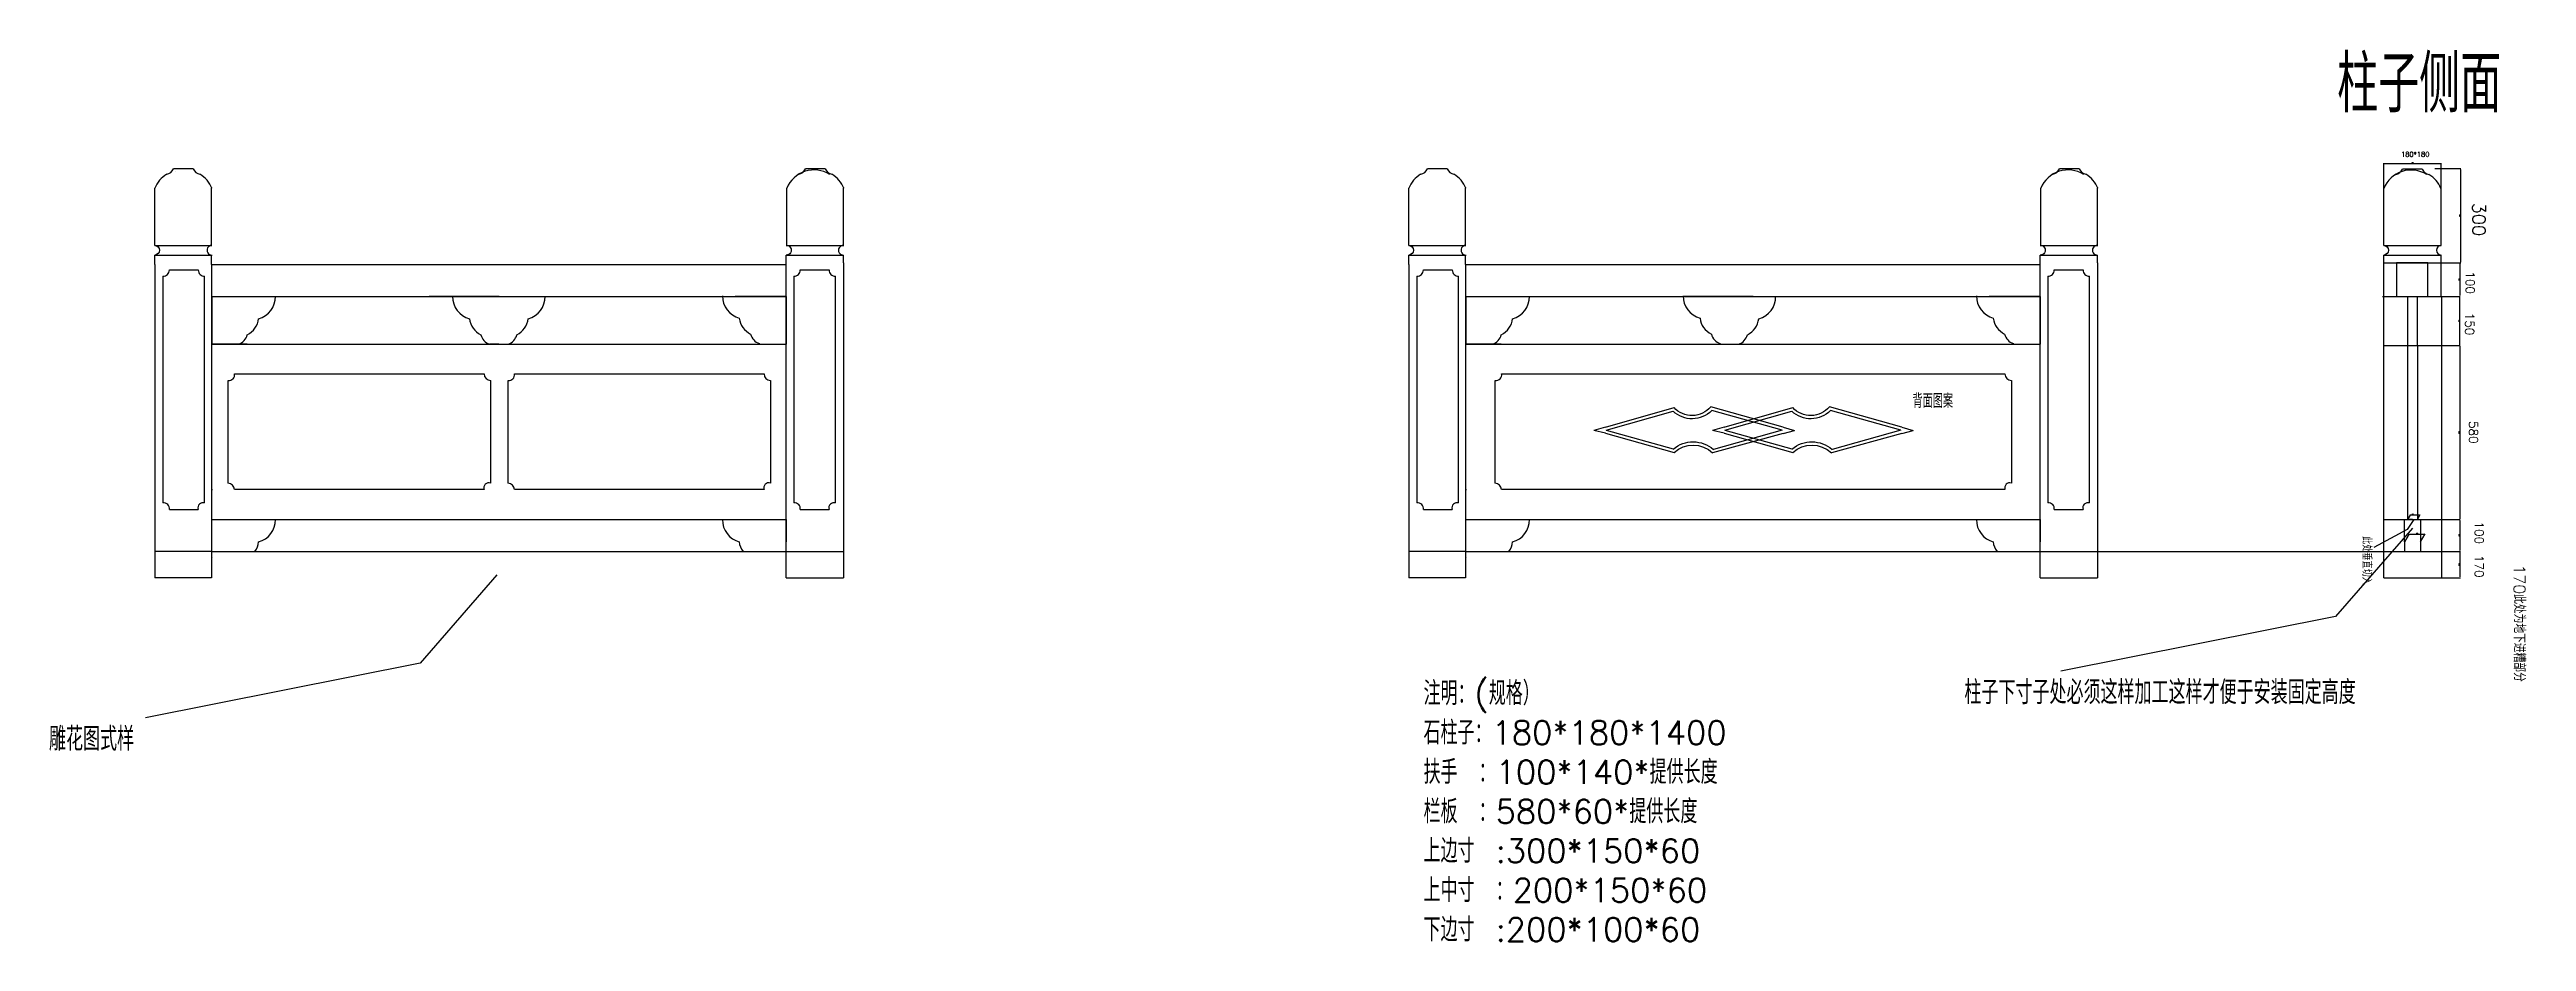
# Model space of a CAD drawing. Header units: millimetres. Extents: x 2843 to 10613, y 42 to 2841.
import ezdxf

# ---------------------------------------------------------------- set-up
doc = ezdxf.new("R2010")
doc.units = ezdxf.units.MM
doc.styles.get("Standard").update_dxf_attribs({"font": 'txt', "bigfont": 'gbcbig.shx'})
doc.dimstyles.new('ISO-25', dxfattribs={"dimtxt": 2.5, "dimasz": 2.5, "dimexe": 1.25, "dimexo": 0.625, "dimtad": 1, "dimtxsty": 'Standard', "dimcen": 2.5, "dimadec": 0, "dimazin": 0, "dimtfac": 1, "dimtmove": 0, "dimatfit": 3, "dimfxl": 1, "dimarcsym": 0})

# ---------------------------------------------------------------- blocks, each defined once
blk = doc.blocks.new('*D1')
at = {"color": 0, "lineweight": -2}
for p, q in [((10347, 1911.9), (10404.7, 1911.9)), ((10403.5, 1909.4), (10403.5, 1368.2)), ((10345.7, 1365.7), (10404.7, 1365.7))]:
    blk.add_line(p, q, dxfattribs=at)
at = {"color": 0}
for points in [[(10403.1, 1909.4), (10403.9, 1909.4), (10403.5, 1911.9)], [(10403.1, 1368.2), (10403.9, 1368.2), (10403.5, 1365.7)]]:
    blk.add_solid(points, dxfattribs=at)
at = {"layer": 'Defpoints', "color": 0}
for p in [(10346.4, 1911.9), (10345.1, 1365.7), (10403.5, 1365.7)]:
    blk.add_point(p, dxfattribs=at)
at = {"color": 0, "insert": (10401.6, 1638.8), "char_height": 2.5, "attachment_point": 5, "rotation": 90}
blk.add_mtext('580', dxfattribs=at)
blk = doc.blocks.new('*D2')
at = {"color": 0, "lineweight": -2}
for p, q in [((10345.7, 2065.7), (10405.1, 2065.7)), ((10403.8, 1914.4), (10403.8, 2063.2)), ((10345.9, 1911.9), (10405.1, 1911.9))]:
    blk.add_line(p, q, dxfattribs=at)
at = {"color": 0}
for points in [[(10403.4, 2063.2), (10404.2, 2063.2), (10403.8, 2065.7)], [(10403.4, 1914.4), (10404.2, 1914.4), (10403.8, 1911.9)]]:
    blk.add_solid(points, dxfattribs=at)
at = {"layer": 'Defpoints', "color": 0}
for p in [(10345.1, 2065.7), (10403.8, 2065.7), (10345.3, 1911.9)]:
    blk.add_point(p, dxfattribs=at)
at = {"color": 0, "insert": (10401.9, 1988.8), "char_height": 2.5, "attachment_point": 5, "rotation": 90}
blk.add_mtext('150', dxfattribs=at)
blk = doc.blocks.new('*D3')
at = {"color": 0, "lineweight": -2}
for p, q in [((10346.4, 2171.3), (10404.9, 2171.3)), ((10403.6, 2168.8), (10403.6, 2068.2)), ((10346.4, 2065.7), (10404.9, 2065.7))]:
    blk.add_line(p, q, dxfattribs=at)
at = {"color": 0}
for points in [[(10403.2, 2168.8), (10404.1, 2168.8), (10403.6, 2171.3)], [(10403.2, 2068.2), (10404.1, 2068.2), (10403.6, 2065.7)]]:
    blk.add_solid(points, dxfattribs=at)
at = {"layer": 'Defpoints', "color": 0}
for p in [(10345.7, 2171.3), (10345.7, 2065.7), (10403.6, 2065.7)]:
    blk.add_point(p, dxfattribs=at)
at = {"color": 0, "insert": (10401.8, 2118.5), "char_height": 2.5, "attachment_point": 5, "rotation": 90}
blk.add_mtext('100', dxfattribs=at)
blk = doc.blocks.new('*D4')
at = {"color": 0, "lineweight": -2}
for p, q in [((10230.8, 1295.9), (10245.5, 1321.3)), ((10280.8, 1295.9), (10295.5, 1321.3)), ((10247.3, 1320.1), (10292.3, 1320.1))]:
    blk.add_line(p, q, dxfattribs=at)
at = {"color": 0}
for points in [[(10247.3, 1320.5), (10247.3, 1319.7), (10244.8, 1320.1)], [(10292.3, 1320.5), (10292.3, 1319.6), (10294.8, 1320.1)]]:
    blk.add_solid(points, dxfattribs=at)
at = {"layer": 'Defpoints', "color": 0}
for p in [(10230.5, 1295.3), (10280.5, 1295.3), (10294.8, 1320.1)]:
    blk.add_point(p, dxfattribs=at)
at = {"color": 0, "insert": (10269.8, 1321.9), "char_height": 2.5, "attachment_point": 5, "rotation": 359.97723}
blk.add_mtext('50', dxfattribs=at)
blk = doc.blocks.new('*D5')
at = {"color": 0, "lineweight": -2}
for p, q in [((10165.1, 2405.6), (10165.1, 2483.9)), ((10167.6, 2482.6), (10342.6, 2482.6)), ((10345.1, 2405.6), (10345.1, 2483.9))]:
    blk.add_line(p, q, dxfattribs=at)
at = {"color": 0}
for points in [[(10167.6, 2483), (10167.6, 2482.2), (10165.1, 2482.6)], [(10342.6, 2483), (10342.6, 2482.2), (10345.1, 2482.6)]]:
    blk.add_solid(points, dxfattribs=at)
at = {"layer": 'Defpoints', "color": 0}
for p in [(10345.1, 2482.6), (10165.1, 2405), (10345.1, 2405)]:
    blk.add_point(p, dxfattribs=at)
at = {"color": 0, "insert": (10255.1, 2484.5), "char_height": 2.5, "attachment_point": 5}
blk.add_mtext('180', dxfattribs=at)
blk = doc.blocks.new('*D6')
at = {"color": 0, "lineweight": -2}
for p, q in [((10325.7, 2466.9), (10406.6, 2466.9)), ((10405.4, 2464.4), (10405.4, 2173.7)), ((10325.7, 2171.2), (10406.6, 2171.2))]:
    blk.add_line(p, q, dxfattribs=at)
at = {"color": 0}
for points in [[(10405, 2464.4), (10405.8, 2464.4), (10405.4, 2466.9)], [(10405, 2173.7), (10405.8, 2173.7), (10405.4, 2171.2)]]:
    blk.add_solid(points, dxfattribs=at)
at = {"layer": 'Defpoints', "color": 0}
for p in [(10325.1, 2466.9), (10325.1, 2171.2), (10405.4, 2171.2)]:
    blk.add_point(p, dxfattribs=at)
at = {"color": 0, "insert": (10403.5, 2319.1), "char_height": 2.5, "attachment_point": 5, "rotation": 90}
blk.add_mtext('280', dxfattribs=at)
blk = doc.blocks.new('*D7')
at = {"color": 0, "lineweight": -2}
for p, q in [((10240.8, 1366.3), (10249.6, 1381.4)), ((10251.3, 1380.2), (10276.3, 1380.2)), ((10270.8, 1366.3), (10279.6, 1381.4))]:
    blk.add_line(p, q, dxfattribs=at)
at = {"color": 0}
for points in [[(10251.3, 1380.6), (10251.3, 1379.8), (10248.8, 1380.2)], [(10276.3, 1380.6), (10276.3, 1379.8), (10278.8, 1380.2)]]:
    blk.add_solid(points, dxfattribs=at)
at = {"layer": 'Defpoints', "color": 0}
for p in [(10240.5, 1365.7), (10270.5, 1365.7), (10278.8, 1380.2)]:
    blk.add_point(p, dxfattribs=at)
at = {"color": 0, "insert": (10255.5, 1382), "char_height": 2.5, "attachment_point": 5}
blk.add_mtext('40', dxfattribs=at)
blk = doc.blocks.new('*D8')
at = {"color": 0, "lineweight": -2}
for p, q in [((10347, 1365.7), (10405.1, 1365.7)), ((10403.9, 1363.2), (10403.9, 1268.2)), ((9268, 1265.7), (10405.1, 1265.7))]:
    blk.add_line(p, q, dxfattribs=at)
at = {"color": 0}
for points in [[(10403.4, 1363.2), (10404.3, 1363.2), (10403.9, 1365.7)], [(10403.4, 1268.2), (10404.3, 1268.2), (10403.9, 1265.7)]]:
    blk.add_solid(points, dxfattribs=at)
at = {"layer": 'Defpoints', "color": 0}
for p in [(10346.4, 1365.7), (9267.4, 1265.7), (10403.9, 1265.7)]:
    blk.add_point(p, dxfattribs=at)
at = {"color": 0, "insert": (10402, 1315.7), "char_height": 2.5, "attachment_point": 5, "rotation": 90}
blk.add_mtext('100', dxfattribs=at)
blk = doc.blocks.new('*D9')
at = {"color": 0, "lineweight": -2}
for p, q in [((10347, 1265.7), (10405.5, 1265.7)), ((10404.2, 1263.2), (10404.2, 1185.8)), ((10347, 1183.3), (10405.5, 1183.3))]:
    blk.add_line(p, q, dxfattribs=at)
at = {"color": 0}
for points in [[(10403.8, 1263.2), (10404.6, 1263.2), (10404.2, 1265.7)], [(10403.8, 1185.8), (10404.6, 1185.8), (10404.2, 1183.3)]]:
    blk.add_solid(points, dxfattribs=at)
at = {"layer": 'Defpoints', "color": 0}
for p in [(10346.4, 1265.7), (10346.4, 1183.3), (10404.2, 1183.3)]:
    blk.add_point(p, dxfattribs=at)
at = {"color": 0, "insert": (10402.1, 1224.5), "char_height": 2.5, "attachment_point": 5, "rotation": 90}
blk.add_mtext('82,4', dxfattribs=at)

msp = doc.modelspace()

# ---------------------------------------------------------------- linework, layer by layer
for p, q in [((3293.465, 2465.688), (3231.133, 2465.688)), ((3236.906, 2456.858), (3236.906, 2456.858)), ((5275.941, 2465.688), (5213.609, 2465.688)), ((5219.382, 2456.858), (5219.382, 2456.858)), ((7227.28, 2465.688), (7164.947, 2465.688)), ((7170.72, 2456.858), (7170.72, 2456.858)), ((9209.756, 2465.688), (9147.423, 2465.688)), ((9153.196, 2456.858), (9153.196, 2456.858)), ((10285.858, 2465.29), (10223.525, 2465.29)), ((3172.711, 2225.688), (3172.711, 2405.372)), ((3351.1, 2407.214), (3351.1, 2405.372)), ((3351.1, 2225.676), (3351.1, 2405.372)), ((5155.187, 2225.688), (5155.187, 2405.372)), ((5333.576, 2407.214), (5333.576, 2405.372)), ((5333.576, 2225.676), (5333.576, 2405.372)), ((7106.526, 2225.688), (7106.526, 2405.372)), ((7284.915, 2407.214), (7284.915, 2405.372)), ((7284.915, 2225.676), (7284.915, 2405.372)), ((9089.002, 2225.688), (9089.002, 2405.372)), ((9267.391, 2407.214), (9267.391, 2405.372)), ((9267.391, 2225.676), (9267.391, 2405.372)), ((10165.104, 2225.688), (10165.104, 2404.974)), ((10345.104, 2225.688), (10345.104, 2404.974)), ((3172.711, 2225.688), (3176.148, 2225.688)), ((3172.711, 2225.688), (3351.707, 2225.688)), ((3172.711, 2166.436), (3172.711, 2195.688)), ((3172.711, 2195.688), (3352.711, 2195.688)), ((3351.1, 2165.688), (3351.1, 2195.688)), ((5153.576, 2165.688), (5153.576, 2195.688)), ((5153.576, 2165.688), (5153.576, 2195.688)), ((5153.576, 2195.688), (5333.576, 2195.688)), ((5155.187, 2225.688), (5158.624, 2225.688)), ((5155.187, 2225.688), (5334.183, 2225.688)), ((5333.576, 2171.251), (5333.576, 2195.688)), ((7106.526, 2225.688), (7109.963, 2225.688)), ((7106.526, 2225.688), (7285.522, 2225.688)), ((7106.526, 2166.436), (7106.526, 2195.688)), ((7106.526, 2195.688), (7286.526, 2195.688)), ((7284.915, 2165.688), (7284.915, 2195.688)), ((9087.391, 2165.688), (9087.391, 2195.688)), ((9087.391, 2165.688), (9087.391, 2195.688)), ((9087.391, 2195.688), (9267.391, 2195.688)), ((9089.002, 2225.688), (9092.439, 2225.688)), ((9089.002, 2225.688), (9267.998, 2225.688)), ((9267.391, 2171.251), (9267.391, 2195.688)), ((10165.104, 2225.688), (10345.104, 2225.688)), ((10165.104, 1911.947), (10165.104, 2195.688)), ((10165.104, 2195.688), (10345.104, 2195.688)), ((10345.104, 2171.251), (10345.104, 2195.688)), ((3172.711, 2166.436), (3172.711, 1183.291)), ((3198.526, 2130.058), (3198.526, 2130.058)), ((3198.526, 2129.035), (3198.526, 1417.648)), ((3218.526, 2149.035), (3309.145, 2149.035)), ((3329.145, 1417.648), (3329.145, 2129.035)), ((3351.1, 2165.688), (5153.576, 2165.688)), ((3351.1, 2165.688), (3351.1, 1183.291)), ((5153.576, 2065.688), (5153.576, 2165.688)), ((5177.575, 2130.058), (5177.575, 2130.058)), ((5177.575, 2129.035), (5177.575, 1417.648)), ((5197.575, 2149.035), (5288.194, 2149.035)), ((5308.194, 1417.648), (5308.194, 2129.035)), ((5333.576, 2171.251), (5333.576, 1183.291)), ((7106.526, 2166.436), (7106.526, 1183.291)), ((7132.341, 2130.058), (7132.341, 2130.058)), ((7132.341, 2129.035), (7132.341, 1417.648)), ((7152.341, 2149.035), (7242.96, 2149.035)), ((7262.96, 1417.648), (7262.96, 2129.035)), ((7284.915, 2165.688), (9087.391, 2165.688)), ((7284.915, 2165.688), (7284.915, 1183.291)), ((9087.391, 2065.688), (9087.391, 2165.688)), ((9111.39, 2130.058), (9111.39, 2130.058)), ((9111.39, 2129.035), (9111.39, 1417.648)), ((9131.39, 2149.035), (9222.009, 2149.035)), ((9242.009, 1417.648), (9242.009, 2129.035)), ((9267.391, 2171.251), (9267.391, 1183.291)), ((10165.104, 2171.251), (10345.104, 2171.251)), ((10255.104, 2171.251), (10205.104, 2171.251)), ((10205.104, 2171.251), (10205.104, 2065.688)), ((10255.104, 2171.251), (10230.104, 2171.251)), ((10280.475, 2171.251), (10255.104, 2171.251)), ((10303.285, 2171.251), (10255.104, 2171.251)), ((10303.285, 2065.688), (10303.285, 2171.251)), ((10345.729, 2065.688), (10345.729, 2171.251)), ((3351.375, 2065.665), (3551.375, 2065.665)), ((3351.375, 2065.665), (3351.375, 1915.665)), ((3353.576, 2065.688), (5153.576, 2065.688)), ((3353.576, 2065.688), (3513.576, 2065.688)), ((4183.576, 2065.688), (4033.576, 2065.688)), ((4033.576, 2065.688), (4108.171, 2065.688)), ((4253.576, 2065.688), (4093.576, 2065.688)), ((4173.576, 2065.688), (4153.576, 2065.688)), ((4173.576, 2065.688), (4193.576, 2065.688)), ((5153.576, 2065.688), (4993.576, 2065.688)), ((5153.576, 2065.688), (5003.576, 2065.688)), ((5153.576, 1365.688), (5153.576, 2065.688)), ((5153.576, 2065.688), (5153.576, 1915.688)), ((7285.189, 2065.665), (7485.189, 2065.665)), ((7285.189, 2065.665), (7285.189, 1915.665)), ((7287.391, 2065.688), (9087.391, 2065.688)), ((7287.391, 2065.688), (7447.391, 2065.688)), ((8117.391, 2065.688), (7967.391, 2065.688)), ((7967.391, 2065.688), (8041.985, 2065.688)), ((8187.391, 2065.688), (8027.391, 2065.688)), ((8107.391, 2065.688), (8087.391, 2065.688)), ((8107.391, 2065.688), (8127.391, 2065.688)), ((9087.391, 2065.688), (8927.391, 2065.688)), ((9087.391, 2065.688), (8937.391, 2065.688)), ((9087.391, 1365.688), (9087.391, 2065.688)), ((9087.391, 2065.688), (9087.391, 1915.688)), ((10161.467, 2065.688), (10345.104, 2065.688)), ((10240.475, 1911.947), (10240.475, 2065.688)), ((10253.285, 2065.688), (10303.285, 2065.688)), ((10255.475, 2065.688), (10280.475, 2065.688)), ((10270.475, 1911.947), (10270.475, 2065.688)), ((10346.354, 2065.688), (10346.354, 1215.688)), ((5333.576, 1945.612), (5333.878, 1945.612)), ((9267.391, 1945.612), (9267.692, 1945.612)), ((3173.576, 1915.688), (3173.59, 1915.688)), ((3353.576, 1915.688), (5153.576, 1915.688)), ((3462.892, 1915.688), (3353.576, 1915.688)), ((3462.892, 1915.688), (3408.234, 1915.688)), ((4252.117, 1915.688), (4222.927, 1915.688)), ((7107.391, 1915.688), (7107.405, 1915.688)), ((7287.391, 1915.688), (9087.391, 1915.688)), ((7396.707, 1915.688), (7287.391, 1915.688)), ((7396.707, 1915.688), (7342.049, 1915.688)), ((10165.104, 1183.291), (10165.104, 1911.947)), ((10165.104, 1911.947), (10345.104, 1911.947)), ((10240.475, 1365.688), (10240.475, 1911.947)), ((10240.475, 1911.947), (10270.475, 1911.947)), ((10255.475, 1911.947), (10270.475, 1911.947)), ((10270.475, 1911.947), (10270.475, 1365.688)), ((3403.194, 1480.132), (3403.194, 1802.509)), ((3423.194, 1822.509), (4205.776, 1822.509)), ((4225.776, 1802.509), (4225.776, 1480.132)), ((4281.375, 1480.132), (4281.375, 1802.509)), ((4301.375, 1822.509), (5083.957, 1822.509)), ((5103.957, 1802.509), (5103.957, 1480.132)), ((5153.576, 1822.509), (5153.685, 1822.509)), ((7377.941, 1480.132), (7377.941, 1802.509)), ((7397.941, 1822.509), (8976.841, 1822.509)), ((8996.841, 1802.509), (8996.841, 1480.132)), ((9087.391, 1822.509), (9087.5, 1822.509)), ((7723.363, 1655.672), (7938.669, 1716.897)), ((8280.957, 1655.418), (8053.696, 1719.309)), ((8095.78, 1655.672), (8311.086, 1716.897)), ((8653.375, 1655.418), (8426.114, 1719.309)), ((4225.776, 1642.57), (4225.776, 1540.882)), ((7723.363, 1655.672), (7687.202, 1645.389)), ((7723.399, 1636.424), (7687.202, 1645.389)), ((7723.399, 1636.424), (7938.818, 1576.042)), ((7726.098, 1646.053), (7935.695, 1705.655)), ((7726.098, 1646.053), (7936.328, 1587.125)), ((8278.251, 1645.791), (8056.949, 1708.007)), ((8095.78, 1655.672), (8059.62, 1645.389)), ((8095.817, 1636.424), (8059.62, 1645.389)), ((8280.922, 1636.154), (8059.79, 1574.874)), ((8278.251, 1645.791), (8062.412, 1585.977)), ((8095.817, 1636.424), (8311.236, 1576.042)), ((8098.516, 1646.053), (8308.113, 1705.655)), ((8098.516, 1646.053), (8308.745, 1587.125)), ((8280.922, 1636.154), (8316.629, 1645.389)), ((8280.957, 1655.418), (8316.629, 1645.389)), ((8650.669, 1645.791), (8429.367, 1708.007)), ((8653.339, 1636.154), (8432.208, 1574.874)), ((8650.669, 1645.791), (8434.83, 1585.977)), ((8653.339, 1636.154), (8689.047, 1645.389)), ((8653.375, 1655.418), (8689.047, 1645.389)), ((3350.311, 1460.132), (3353.576, 1460.132)), ((4205.776, 1460.132), (3423.194, 1460.132)), ((5083.957, 1460.132), (4301.375, 1460.132)), ((7284.125, 1460.132), (7287.391, 1460.132)), ((8976.841, 1460.132), (7397.941, 1460.132)), ((3218.526, 1397.648), (3309.145, 1397.648)), ((3351.1, 1365.688), (3551.1, 1365.688)), ((3353.576, 1365.688), (5153.576, 1365.688)), ((5153.576, 1245.688), (5153.576, 1365.688)), ((5153.576, 1365.688), (5153.576, 1295.688)), ((5197.575, 1397.648), (5288.194, 1397.648)), ((7152.341, 1397.648), (7242.96, 1397.648)), ((7284.915, 1365.688), (7484.915, 1365.688)), ((7287.391, 1365.688), (9087.391, 1365.688)), ((9087.391, 1245.688), (9087.391, 1365.688)), ((9087.391, 1365.688), (9087.391, 1295.688)), ((9131.39, 1397.648), (9222.009, 1397.648)), ((10165.104, 1365.688), (10345.104, 1365.688)), ((10230.475, 1295.305), (10230.475, 1365.688)), ((10255.475, 1365.688), (10240.475, 1365.688)), ((10255.475, 1365.688), (10280.475, 1365.688)), ((10280.475, 1365.688), (10280.475, 1295.285)), ((3351.1, 1265.688), (3172.711, 1265.688)), ((3173.576, 1245.688), (3173.59, 1245.688)), ((3351.1, 1265.688), (5333.576, 1265.688)), ((5153.576, 1295.688), (5153.576, 1305.688)), ((5153.576, 1183.291), (5153.576, 1245.688)), ((7284.915, 1265.688), (7106.526, 1265.688)), ((7107.391, 1245.688), (7107.405, 1245.688)), ((7284.915, 1265.688), (9267.391, 1265.688)), ((9087.391, 1295.688), (9087.391, 1305.688)), ((9087.391, 1183.291), (9087.391, 1245.688)), ((10165.104, 1265.688), (10346.354, 1265.688)), ((10230.475, 1295.305), (10230.475, 1265.688)), ((10280.475, 1295.285), (10280.475, 1265.688)), ((3351.1, 1183.291), (3172.711, 1183.291)), ((5153.576, 1183.291), (5333.576, 1183.291)), ((7284.915, 1183.291), (7106.526, 1183.291)), ((9087.391, 1183.291), (9267.391, 1183.291)), ((10165.104, 1183.291), (10165.279, 1183.291)), ((10165.104, 1183.291), (10346.354, 1183.291)), ((10346.354, 1215.785), (10346.354, 1183.291))]:
    msp.add_line(p, q)
for points in [[(3172.711, 2225.688, -1), (3172.711, 2195.688, -1)], [(3351.707, 2225.688, 1.03402138), (3352.711, 2195.688, -0.03346169)], [(5153.576, 2225.688, -1.06924028), (5153.576, 2195.688, -29.88492008)], [(5333.576, 2225.688, 1.06924028), (5333.576, 2195.688, 29.88492008)], [(7106.526, 2225.688, -1), (7106.526, 2195.688, -1)], [(7285.522, 2225.688, 1.03402138), (7286.526, 2195.688, -0.03346169)], [(9087.391, 2225.688, -1.06924028), (9087.391, 2195.688, -29.88492008)], [(9267.391, 2225.688, 1.06924028), (9267.391, 2195.688, 29.88492008)], [(10165.104, 2225.688, -1), (10165.104, 2195.688)], [(10345.104, 2225.688, 1), (10345.104, 2195.688)], [(8053.696, 1719.309, -0.45426991), (7938.669, 1716.897, -0.45426991)], [(8426.114, 1719.309, -0.45426991), (8311.086, 1716.897, -0.45426991)], [(8056.949, 1708.007, -0.40997326), (7935.695, 1705.655, -0.40997326)], [(8429.367, 1708.007, -0.40997326), (8308.113, 1705.655, -0.40997326)], [(7935.897, 1586.769, -0.3645438), (8062.412, 1585.977, -0.3645438)], [(7938.818, 1576.042, -0.39635002), (8059.79, 1574.874, -0.39635002)], [(8308.315, 1586.769, -0.3645438), (8434.83, 1585.977, -0.3645438)], [(8311.236, 1576.042, -0.39635002), (8432.208, 1574.874, -0.39635002)]]:
    msp.add_lwpolyline(points, format="xyb")
for centre, radius, start, end in [((3258.725, 2369.756), 93.096, 121.5053117, 157.5072857), ((3204.742, 2477.277), 28.823, 281.4184429, 336.2924101), ((3319.856, 2477.277), 28.823, 203.7075899, 258.5815571), ((3265.873, 2369.756), 93.096, 22.4927143, 58.4946883), ((5241.201, 2369.756), 93.096, 58.1772791, 157.5072857), ((5187.218, 2477.277), 28.823, 281.4184429, 336.2924101), ((5302.332, 2477.277), 28.823, 203.7075899, 258.5815571), ((5248.349, 2369.756), 93.096, 22.4927143, 58.4946883), ((7192.54, 2369.756), 93.096, 121.5053117, 157.5072857), ((7138.556, 2477.277), 28.823, 281.4184429, 336.2924101), ((7253.671, 2477.277), 28.823, 203.7075899, 258.5815571), ((7199.687, 2369.756), 93.096, 22.4927143, 58.4946883), ((9175.015, 2369.756), 93.096, 58.1772791, 157.5072857), ((9121.032, 2477.277), 28.823, 281.4184429, 336.2924101), ((9236.147, 2477.277), 28.823, 203.7075899, 258.5815571), ((9182.163, 2369.756), 93.096, 22.4927143, 58.4946883), ((10251.117, 2369.358), 93.096, 58.1772791, 157.5072857), ((10197.134, 2476.879), 28.823, 281.4184429, 336.2924101), ((10312.249, 2476.879), 28.823, 203.7075899, 258.5815571), ((10258.265, 2369.358), 93.096, 22.4927143, 58.4946883), ((3198.891, 2148.67), 19.639, 268.9358058, 1.0641942), ((3328.723, 2148.612), 19.582, 178.7626795, 271.2373205), ((5177.94, 2148.67), 19.639, 268.9358058, 1.0641942), ((5307.771, 2148.612), 19.582, 178.7626795, 271.2373205), ((7132.706, 2148.67), 19.639, 268.9358058, 1.0641942), ((7262.537, 2148.612), 19.582, 178.7626795, 271.2373205), ((9111.754, 2148.67), 19.639, 268.9358058, 1.0641942), ((9241.586, 2148.612), 19.582, 178.7626795, 271.2373205), ((3479.916, 2064.678), 71.466, 285.1232119, 0.7909808), ((4178.575, 2064.678), 71.466, 179.2090192, 254.8767881), ((4325.66, 2064.678), 71.466, 285.1232119, 0.7909808), ((5025.035, 2066.674), 71.466, 179.2090192, 254.8767881), ((7413.73, 2064.678), 71.466, 285.1232119, 0.7909808), ((8038.85, 2066.674), 71.466, 179.2090192, 254.8767881), ((8185.932, 2064.678), 71.466, 285.1232119, 0.7909808), ((8958.85, 2066.674), 71.466, 179.2090192, 254.8767881), ((3421.899, 1955.591), 42.178, 288.9032575, 346.3884595), ((3435.013, 2003.273), 63.999, 295.8247372, 353.1935837), ((4223.478, 2003.273), 63.999, 186.8064163, 244.1752628), ((4236.592, 1955.591), 42.178, 193.6115405, 251.0967425), ((4267.643, 1955.591), 42.178, 288.9032575, 346.3884595), ((4280.757, 2003.273), 63.999, 295.8247372, 353.1935837), ((5069.938, 2005.269), 63.999, 186.8064163, 244.1752628), ((5083.052, 1957.587), 42.178, 193.6115405, 251.0967425), ((7355.713, 1955.591), 42.178, 288.9032575, 346.3884595), ((7368.827, 2003.273), 63.999, 295.8247372, 353.1935837), ((8083.753, 2005.269), 63.999, 186.8064163, 244.1752628), ((8096.867, 1957.587), 42.178, 193.6115405, 251.0967425), ((8127.915, 1955.591), 42.178, 288.9032575, 346.3884595), ((8141.029, 2003.273), 63.999, 295.8247372, 353.1935837), ((9003.753, 2005.269), 63.999, 186.8064163, 244.1752628), ((9016.867, 1957.587), 42.178, 193.6115405, 251.0967425), ((3405.776, 1819.926), 17.608, 261.5670671, 8.4329329), ((4226.68, 1823.412), 20.923, 182.4744631, 267.5255369), ((4283.957, 1819.926), 17.608, 261.5670671, 8.4329329), ((5104.86, 1823.412), 20.923, 182.4744631, 267.5255369), ((7380.523, 1819.926), 17.608, 261.5670671, 8.4329329), ((8997.744, 1823.412), 20.923, 182.4744631, 267.5255369), ((3399.242, 1456.179), 24.276, 9.3694316, 80.6305684), ((4220.776, 1465.132), 15.811, 71.5650512, 198.4349488), ((4277.423, 1456.179), 24.276, 9.3694316, 80.6305684), ((5098.957, 1465.132), 15.811, 71.5650512, 198.4349488), ((7373.989, 1456.179), 24.276, 9.3694316, 80.6305684), ((8991.841, 1465.132), 15.811, 71.5650512, 198.4349488), ((3201.455, 1400.577), 17.321, 350.2643897, 99.7356103), ((3324.145, 1402.648), 15.811, 71.5650512, 198.4349488), ((5180.504, 1400.577), 17.321, 350.2643897, 99.7356103), ((5303.194, 1402.648), 15.811, 71.5650512, 198.4349488), ((7135.27, 1400.577), 17.321, 350.2643897, 99.7356103), ((7257.96, 1402.648), 15.811, 71.5650512, 198.4349488), ((9114.319, 1400.577), 17.321, 350.2643897, 99.7356103), ((9237.009, 1402.648), 15.811, 71.5650512, 198.4349488), ((3479.916, 1364.701), 71.466, 285.1232119, 0.7909808), ((5025.035, 1364.701), 71.466, 179.2090192, 254.8767881), ((7413.73, 1364.701), 71.466, 285.1232119, 0.7909808), ((8958.85, 1364.701), 71.466, 179.2090192, 254.8767881), ((3384.274, 1291.094), 54.809, 235.938877, 236.312841), ((3450.384, 1297.349), 48.205, 318.9430312, 358.051872), ((5054.567, 1297.349), 48.205, 181.948128, 221.0569688), ((7318.088, 1291.094), 54.809, 235.938877, 236.312841), ((7384.198, 1297.349), 48.205, 318.9430312, 358.051872), ((8988.382, 1297.349), 48.205, 181.948128, 221.0569688)]:
    msp.add_arc(centre, radius, start, end)

# ---------------------------------------------------------------- texts
for s, height, p in [('柱子侧面', 178.8451, (10018.636, 2643.086)), ('180*180', 15.1664, (10219.67, 2504.114)), ('背面图案', 44.1, (8687.023, 1716.05)), ('柱子下寸子处必须这样加工这样才便于安装固定高度 ', 74.13306, (8849.578, 786.414)), ('雕花图式样 ', 74.1331, (2840.972, 640.14))]:
    msp.add_text(s, height=height).set_placement(p)
for s, height, p in [('300 ', 40.833, (10443.389, 2359.938)), ('100', 27.6327, (10422.622, 2144.486)), ('150', 27.6327, (10420.671, 2014.706)), ('580', 27.6327, (10432.603, 1675.003)), ('100', 27.6327, (10450.414, 1359.694)), ('此处垂直切入', 25.4895, (10097.943, 1313.629)), ('170', 27.6327, (10450.414, 1254.617)), ('170此处为地下进糟部分', 35.97596, (10572.909, 1224.111))]:
    msp.add_text(s, height=height, rotation=270).set_placement(p)
at = {"insert": (7152.93, 857.539), "char_height": 74.13306, "attachment_point": 1}
msp.add_mtext('注明：(规格）\\P石柱子：180*180*1400\\P扶手 ：100*140*提供长度\\P栏板 ：580*60*提供长度\\P上边寸 :300*150*60\\P上中寸 ：200*150*60\\P下边寸 :200*100*60', dxfattribs=at)

# ---------------------------------------------------------------- dimensions: what is measured, and where the dimension line sits
dim = msp.add_aligned_dim(p1=(10165.104, 2404.974), p2=(10345.104, 2404.974), distance=77.654, dimstyle='ISO-25')
dim.commit()
dim.dimension.update_dxf_attribs({"geometry": '*D5', "text_midpoint": (10255.104, 2484.502)})
for p1, p2, distance, text, picture, middle in [((10325.104, 2466.88), (10325.104, 2171.227), 80.286, '280', '*D6', (10403.515, 2319.054)), ((10230.475, 1295.305), (10280.475, 1295.285), 24.782, '50', '*D4', (10269.793, 1321.946))]:
    dim = msp.add_aligned_dim(p1=p1, p2=p2, distance=distance, text=text, dimstyle='ISO-25')
    dim.commit()
    dim.dimension.update_dxf_attribs({"geometry": picture, "text_midpoint": middle})
for base, p1, p2, text, picture, middle in [((10403.642, 2065.688), (10345.729, 2171.251), (10345.729, 2065.688), '100', '*D3', (10401.767, 2118.469)), ((10403.812, 2065.688), (10345.273, 1911.947), (10345.104, 2065.688), '150', '*D2', (10401.937, 1988.817)), ((10403.489, 1365.688), (10346.354, 1911.947), (10345.104, 1365.688), '580', '*D1', (10401.614, 1638.817))]:
    dim = msp.add_linear_dim(base=base, p1=p1, p2=p2, angle=90, text=text, dimstyle='ISO-25')
    dim.commit()
    dim.dimension.update_dxf_attribs({"geometry": picture, "text_midpoint": middle})
for base, p1, p2, picture, middle in [((10403.863, 1265.688), (10346.354, 1365.688), (9267.391, 1265.688), '*D8', (10401.988, 1315.688)), ((10404.211, 1183.291), (10346.354, 1265.688), (10346.354, 1183.291), '*D9', (10402.128, 1224.489))]:
    dim = msp.add_linear_dim(base=base, p1=p1, p2=p2, angle=90, dimstyle='ISO-25')
    dim.commit()
    dim.dimension.update_dxf_attribs({"geometry": picture, "text_midpoint": middle})
dim = msp.add_linear_dim(base=(10278.836, 1380.17), p1=(10240.475, 1365.688), p2=(10270.475, 1365.688), text='40', dimstyle='ISO-25')
dim.commit()
dim.dimension.update_dxf_attribs({"geometry": '*D7', "text_midpoint": (10255.475, 1380.17), "dimtype": 160})

# ---------------------------------------------------------------- leaders
for points in [[(10254.871, 1338.211), (10014.093, 1060.977), (9152.393, 890.18)], [(10259.757, 1365.526), (10238.359, 1334.434), (10133.705, 1278.468)], [(4246.264, 1191.937), (4005.487, 914.703), (3143.787, 743.906)]]:
    msp.add_leader(points, dimstyle='ISO-25', override={"dimgap": 0.625, "dimtad": 0})

doc.saveas('drawing.dxf')
